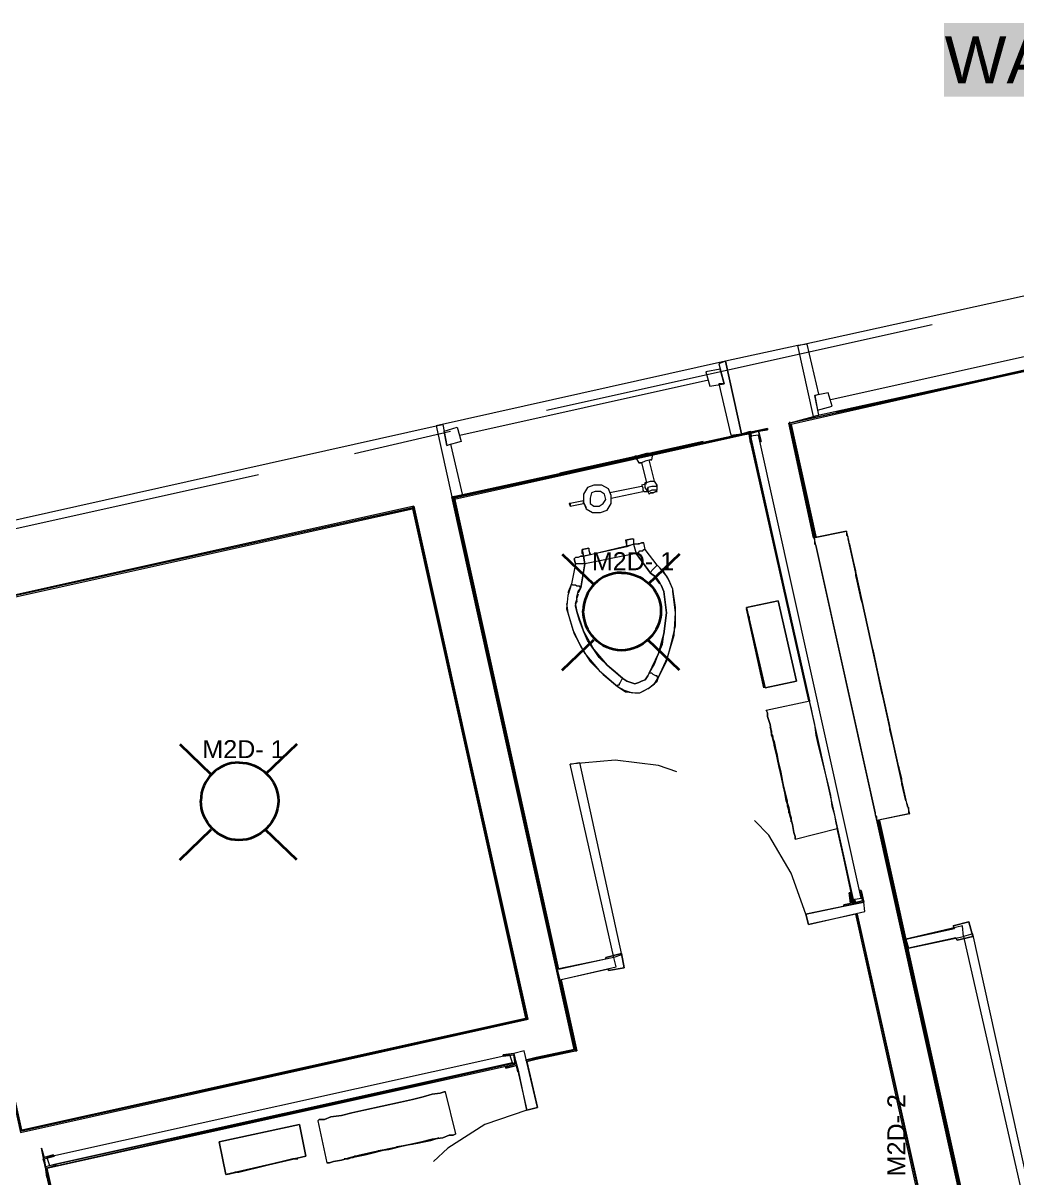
# Model space of a CAD drawing. Header units: millimetres. Extents: x 0.9 to 36.3, y 0.7 to 23.3.
# Drawn here: x 23.461 to 24.72, y 12.984 to 14.446 of the extents above; entities that cross this region are included whole.
import ezdxf

# ---------------------------------------------------------------- set-up
doc = ezdxf.new("R2010")
doc.units = ezdxf.units.MM
doc.layers.add('PDF_Geometry', color=7, linetype='Continuous', true_color=0x777777)
doc.layers.add('PDF_Solid Fills', color=7, linetype='Continuous', true_color=0xffffff)
doc.layers.add('PDF_Text', color=7, linetype='Continuous')
doc.styles.add('PDF Arial', font='arial.ttf')

msp = doc.modelspace()

# ---------------------------------------------------------------- linework, layer by layer
at = {"layer": 'PDF_Geometry', "lineweight": 9}
for points in [[(24.8073, 14.1178), (24.8273, 14.0278), (24.4623, 13.9478), (24.4423, 14.0378)], [(24.3807, 13.9261), (24.3923, 13.9294), (24.394, 13.9161), (24.3957, 13.9161), (24.3923, 13.9294), (24.404, 13.9311), (24.404, 13.9328), (24.3807, 13.9278), (24.3823, 13.9144), (24.384, 13.9144)], [(24.3807, 13.9261), (24.3823, 13.9144), (24.384, 13.9144), (24.3823, 13.9144)], [(24.2357, 13.8978), (24.239, 13.8978), (24.244, 13.8994), (24.2507, 13.9011), (24.2573, 13.9011), (24.259, 13.9028), (24.2573, 13.9011), (24.2507, 13.9011), (24.244, 13.8994), (24.239, 13.8978)], [(24.1907, 13.8344), (24.1957, 13.8378), (24.199, 13.8428), (24.1973, 13.8494), (24.1923, 13.8528), (24.1857, 13.8528), (24.1807, 13.8511), (24.179, 13.8444), (24.179, 13.8378), (24.184, 13.8344)], [(24.2523, 13.8528), (24.2523, 13.8561), (24.2523, 13.8578), (24.2523, 13.8561)], [(24.254, 13.8494), (24.2557, 13.8511), (24.259, 13.8511), (24.2623, 13.8528), (24.264, 13.8528), (24.2623, 13.8528), (24.259, 13.8511), (24.2557, 13.8511)], [(24.154, 13.8361), (24.1524, 13.8378), (24.154, 13.8361), (24.154, 13.8344), (24.154, 13.8361), (24.154, 13.8378), (24.154, 13.8361), (24.154, 13.8344)], [(24.1707, 13.8394), (24.1707, 13.8411), (24.1707, 13.8394), (24.1707, 13.8378)], [(24.2257, 13.7828), (24.2257, 13.7861), (24.2257, 13.7878), (24.2257, 13.7894), (24.2257, 13.7911), (24.224, 13.7911)], [(24.504, 13.8028), (24.4623, 13.7944)], [(24.169, 13.7794), (24.1773, 13.7811)], [(24.1707, 13.7711), (24.1707, 13.7728), (24.169, 13.7744), (24.169, 13.7761), (24.169, 13.7778), (24.169, 13.7794)], [(24.179, 13.7728), (24.1773, 13.7811), (24.1773, 13.7794), (24.1773, 13.7778), (24.179, 13.7744)], [(24.5073, 13.7878), (24.579, 13.4611), (24.574, 13.4828), (24.574, 13.4895), (24.5723, 13.4961), (24.5707, 13.5028), (24.569, 13.5078), (24.564, 13.5311), (24.5623, 13.5378), (24.5607, 13.5444), (24.559, 13.5511), (24.559, 13.5561), (24.529, 13.6911), (24.5273, 13.6978), (24.5257, 13.7044), (24.524, 13.7111), (24.5223, 13.7161), (24.5173, 13.7394), (24.5157, 13.7461), (24.5157, 13.7528), (24.514, 13.7594), (24.5123, 13.7644)], [(24.164, 13.7228), (24.1624, 13.7178)], [(24.4407, 13.6128), (24.4173, 13.7144), (24.3773, 13.7061), (24.4007, 13.6044), (24.4407, 13.6128), (24.4007, 13.6044), (24.3773, 13.7061), (24.4173, 13.7144)], [(24.3807, 13.6894), (24.3807, 13.6928), (24.3807, 13.6944), (24.3807, 13.6928)], [(24.3973, 13.6144), (24.3973, 13.6161), (24.3957, 13.6194), (24.3973, 13.6161)], [(24.4257, 13.4711), (24.4157, 13.5178), (24.4123, 13.5328), (24.409, 13.5461), (24.4073, 13.5578), (24.404, 13.5678), (24.404, 13.5728), (24.4023, 13.5761), (24.404, 13.5728), (24.404, 13.5678), (24.4073, 13.5578), (24.409, 13.5461), (24.4123, 13.5328), (24.4157, 13.5178), (24.4257, 13.4711), (24.429, 13.4561), (24.4323, 13.4428), (24.4357, 13.4311), (24.4373, 13.4211), (24.439, 13.4161), (24.439, 13.4128), (24.439, 13.4161), (24.4373, 13.4211), (24.4357, 13.4311), (24.4323, 13.4428), (24.429, 13.4561), (24.4257, 13.4711), (24.4273, 13.4611), (24.4307, 13.4528), (24.4323, 13.4445), (24.434, 13.4395), (24.434, 13.4345), (24.434, 13.4395), (24.4323, 13.4445), (24.4307, 13.4528), (24.4273, 13.4611), (24.4257, 13.4711), (24.4157, 13.5178), (24.414, 13.5278), (24.4123, 13.5361), (24.409, 13.5444), (24.409, 13.5494), (24.4073, 13.5544), (24.409, 13.5494), (24.409, 13.5444), (24.4123, 13.5361), (24.414, 13.5278), (24.4157, 13.5178)], [(24.419, 13.5011), (24.4157, 13.5178), (24.414, 13.5244), (24.4123, 13.5311), (24.4123, 13.5361), (24.4107, 13.5411), (24.4107, 13.5444), (24.409, 13.5444), (24.4107, 13.5428), (24.4107, 13.5394), (24.4123, 13.5344), (24.414, 13.5278), (24.4157, 13.5211)], [(24.4223, 13.4911), (24.4173, 13.5111), (24.4207, 13.4978), (24.424, 13.4778)], [(24.4223, 13.4878), (24.4257, 13.4711), (24.4273, 13.4645), (24.429, 13.4578), (24.4307, 13.4528), (24.4307, 13.4478), (24.4323, 13.4461), (24.4323, 13.4445), (24.4307, 13.4461), (24.4307, 13.4495), (24.429, 13.4545), (24.429, 13.4611), (24.4273, 13.4678)], [(24.7023, 12.7245), (24.544, 13.4361)], [(24.5157, 13.3328), (24.5107, 13.3311), (24.509, 13.3445), (24.5073, 13.3445), (24.509, 13.3311), (24.5007, 13.3295), (24.5007, 13.3278), (24.5007, 13.3295), (24.509, 13.3311), (24.5073, 13.3445), (24.509, 13.3445), (24.5107, 13.3311)], [(24.514, 13.3328), (24.5123, 13.3361)], [(24.639, 13.3028), (24.6407, 13.2995)], [(24.659, 13.3078), (24.664, 13.2895)], [(24.219, 13.2678), (24.2223, 13.2495)], [(24.1407, 13.2345), (24.2123, 13.2511), (24.209, 13.2628), (24.1374, 13.2478)], [(24.199, 13.2628), (24.199, 13.2611)], [(24.0974, 13.1861), (24.099, 13.1861), (24.099, 13.1845), (23.459, 13.0428), (23.459, 13.0445)], [(23.494, 12.9995), (24.0807, 13.1295), (24.0774, 13.1395), (23.4907, 13.0095)], [(24.0824, 13.1395), (24.084, 13.1278), (24.0724, 13.1245), (24.0724, 13.1228), (24.0857, 13.1261), (24.0874, 13.1178), (24.089, 13.1178), (24.0824, 13.1411), (24.069, 13.1395), (24.069, 13.1378)], [(24.084, 13.1295), (24.084, 13.1278), (24.0724, 13.1245), (24.0724, 13.1228), (24.0857, 13.1261), (24.0874, 13.1178), (24.089, 13.1178), (24.0874, 13.1178), (24.0857, 13.1261), (24.0724, 13.1228), (24.0724, 13.1245), (24.084, 13.1278)], [(23.939, 13.0795), (23.954, 13.0828), (23.9674, 13.0861), (23.979, 13.0895), (23.989, 13.0911), (23.994, 13.0928), (23.9957, 13.0928), (23.994, 13.0928), (23.989, 13.0911), (23.979, 13.0895), (23.9674, 13.0861), (23.954, 13.0828), (23.939, 13.0795), (23.8924, 13.0695), (23.8774, 13.0661), (23.864, 13.0628), (23.8507, 13.0611), (23.8424, 13.0578), (23.8357, 13.0578), (23.834, 13.0561), (23.8357, 13.0578), (23.8424, 13.0578), (23.8507, 13.0611), (23.864, 13.0628), (23.8774, 13.0661), (23.8924, 13.0695)], [(23.8107, 13.0511), (23.709, 13.0295), (23.7174, 12.9878), (23.819, 13.0111), (23.8107, 13.0511), (23.819, 13.0111), (23.7174, 12.9878), (23.709, 13.0295)], [(23.9507, 13.0261), (23.904, 13.0161), (23.889, 13.0128), (23.8757, 13.0095), (23.864, 13.0061), (23.854, 13.0045), (23.849, 13.0028), (23.8457, 13.0028), (23.849, 13.0028), (23.854, 13.0045), (23.864, 13.0061), (23.8757, 13.0095), (23.889, 13.0128), (23.904, 13.0161), (23.9507, 13.0261), (23.9657, 13.0295), (23.979, 13.0328), (23.9924, 13.0345), (24.0007, 13.0378), (24.0057, 13.0378), (24.009, 13.0395), (24.0057, 13.0378), (24.0007, 13.0378), (23.9924, 13.0345), (23.979, 13.0328), (23.9657, 13.0295), (23.9507, 13.0261), (23.9607, 13.0278), (23.969, 13.0295), (23.9774, 13.0311), (23.9824, 13.0328), (23.9874, 13.0345), (23.9824, 13.0328), (23.9774, 13.0311), (23.969, 13.0295), (23.9607, 13.0278), (23.9507, 13.0261), (23.904, 13.0161), (23.894, 13.0128), (23.8857, 13.0111), (23.8774, 13.0095), (23.8724, 13.0078), (23.8674, 13.0078), (23.8724, 13.0078), (23.8774, 13.0095), (23.8857, 13.0111), (23.894, 13.0128), (23.904, 13.0161)], [(23.489, 12.9978), (23.4874, 13.0078), (23.5007, 13.0111), (23.499, 13.0128), (23.4874, 13.0095), (23.484, 13.0211), (23.489, 12.9961), (23.5024, 12.9995), (23.5024, 13.0011)], [(23.9207, 13.0195), (23.904, 13.0161), (23.8974, 13.0145), (23.8907, 13.0128), (23.8857, 13.0111), (23.8807, 13.0111), (23.879, 13.0095), (23.8774, 13.0095), (23.879, 13.0095), (23.8824, 13.0111), (23.8874, 13.0128), (23.894, 13.0128), (23.9007, 13.0145)], [(23.9307, 13.0211), (23.9107, 13.0178), (23.924, 13.0195), (23.944, 13.0245)], [(23.4907, 12.9961), (23.5024, 12.9995), (23.5024, 13.0011), (23.5024, 12.9995)], [(23.809, 13.0078), (23.8074, 13.0078), (23.8024, 13.0078), (23.8074, 13.0078)], [(23.4907, 12.9845), (23.4924, 12.9845), (23.4907, 12.9961), (23.4924, 12.9845)], [(23.734, 12.9911), (23.7307, 12.9911), (23.729, 12.9911), (23.7307, 12.9911)]]:
    msp.add_lwpolyline(points, close=True, dxfattribs=at)
for points in [[(24.124, 13.9561), (24.6123, 14.0644)], [(24.0974, 13.1328), (24.159, 13.1461), (24.004, 13.8461), (24.3707, 13.9261), (24.3507, 14.0178), (23.984, 13.9361), (24.004, 13.8461)], [(24.5823, 13.4445), (24.5423, 13.4361), (24.5423, 13.4378), (24.5423, 13.4395), (24.5423, 13.4411), (24.5407, 13.4428), (24.5407, 13.4461), (24.4657, 13.7844), (24.464, 13.7861), (24.464, 13.7894), (24.464, 13.7911), (24.464, 13.7928), (24.4623, 13.7944), (24.4307, 13.9394), (24.7573, 14.0111), (24.4323, 13.9394), (24.464, 13.7944), (24.4323, 13.9411)], [(24.7573, 14.0111), (24.434, 13.9378), (24.4657, 13.7944)], [(24.769, 13.9594), (24.7573, 14.0128), (24.4907, 13.9528)], [(23.8807, 13.9011), (24.0024, 13.9294)], [(24.3823, 13.9294), (24.3823, 13.9278), (24.004, 13.8444)], [(24.0057, 13.8461), (24.1374, 13.2478), (24.0057, 13.8444), (24.369, 13.9244)], [(24.3923, 13.9294), (24.3807, 13.9261), (24.369, 13.9244), (24.3807, 13.9261), (24.3823, 13.9261), (24.3807, 13.9261), (24.0074, 13.8428)], [(24.4023, 13.5761), (24.4573, 13.5878), (24.384, 13.9144), (24.3823, 13.9144), (24.3807, 13.9261), (24.369, 13.9244), (24.3807, 13.9261), (24.3807, 13.9278), (24.369, 13.9244), (24.3807, 13.9278), (24.3907, 13.9294)], [(24.3807, 13.9278), (24.369, 13.9244), (24.3807, 13.9278)], [(24.3807, 13.9294), (24.3807, 13.9278), (24.3823, 13.9278), (24.3807, 13.9278), (24.404, 13.9328), (24.404, 13.9311), (24.3923, 13.9294), (24.3957, 13.9161), (24.394, 13.9161)], [(24.3823, 13.9228), (24.3823, 13.9261), (24.3823, 13.9228), (24.5123, 13.3361), (24.5223, 13.3378), (24.3923, 13.9244), (24.3823, 13.9228), (24.384, 13.9228), (24.3823, 13.9261)], [(24.3223, 13.9161), (24.1407, 13.8761)], [(24.3823, 13.9144), (24.4557, 13.5878)], [(24.2357, 13.8978), (24.2407, 13.8894), (24.244, 13.8894), (24.2507, 13.8644)], [(24.2573, 13.8928), (24.259, 13.9028)], [(24.2557, 13.8928), (24.2573, 13.8928), (24.2557, 13.8928), (24.249, 13.8911), (24.244, 13.8894), (24.2407, 13.8894)], [(24.264, 13.8544), (24.264, 13.8611), (24.2607, 13.8661), (24.254, 13.8928)], [(23.2707, 13.7661), (23.759, 13.8744)], [(24.264, 13.8528), (24.2623, 13.8544), (24.264, 13.8544), (24.2623, 13.8544), (24.2573, 13.8544), (24.254, 13.8528), (24.2523, 13.8528), (24.249, 13.8578), (24.249, 13.8644), (24.2507, 13.8644), (24.2557, 13.8661), (24.259, 13.8661), (24.2607, 13.8661)], [(24.174, 13.8311), (24.1823, 13.8261), (24.1923, 13.8261), (24.2007, 13.8294), (24.2057, 13.8378), (24.2057, 13.8478), (24.2023, 13.8561), (24.194, 13.8611), (24.184, 13.8611), (24.1757, 13.8578), (24.1707, 13.8494), (24.1707, 13.8394), (24.174, 13.8311), (24.1823, 13.8261), (24.1923, 13.8261), (24.2007, 13.8294), (24.2057, 13.8378), (24.2057, 13.8478), (24.2023, 13.8561), (24.194, 13.8611), (24.184, 13.8611), (24.1757, 13.8578), (24.1707, 13.8494), (24.1707, 13.8394), (24.174, 13.8328)], [(24.244, 13.8594), (24.204, 13.8511)], [(24.2057, 13.8444), (24.2457, 13.8528)], [(24.2507, 13.8628), (24.244, 13.8611), (24.2457, 13.8578), (24.2457, 13.8544), (24.2473, 13.8528), (24.2523, 13.8528), (24.254, 13.8494)], [(24.264, 13.8611), (24.2623, 13.8594), (24.2573, 13.8594), (24.2523, 13.8578)], [(24.2573, 13.8544), (24.254, 13.8528), (24.2523, 13.8528)], [(24.0074, 13.8444), (24.139, 13.2478), (24.199, 13.2611)], [(24.1707, 13.8411), (24.154, 13.8378), (24.1524, 13.8378)], [(24.154, 13.8344), (24.1707, 13.8378)], [(23.9557, 13.8344), (23.3124, 13.6911), (23.9557, 13.8328)], [(23.3157, 13.6911), (23.3157, 13.6894), (23.3307, 13.6194), (23.3141, 13.6911), (23.954, 13.8328), (24.099, 13.1845), (23.954, 13.8344), (23.9557, 13.8344), (24.0907, 13.2245)], [(23.3157, 13.6894), (23.954, 13.8311), (24.0974, 13.1861), (24.099, 13.1861), (24.099, 13.1845), (23.459, 13.0428), (23.4107, 13.2545), (23.459, 13.0428), (23.459, 13.0445), (23.4124, 13.2545), (23.4107, 13.2545), (23.4107, 13.2528), (23.4574, 13.0411), (24.1007, 13.1845)], [(24.154, 13.8344), (24.154, 13.8344)], [(24.2323, 13.7928), (24.224, 13.7911), (24.2323, 13.7928), (24.234, 13.7928), (24.234, 13.7911), (24.234, 13.7894), (24.234, 13.7878), (24.234, 13.7861), (24.2257, 13.7828), (24.179, 13.7728), (24.1707, 13.7711), (24.1723, 13.7611), (24.1673, 13.7311), (24.164, 13.7244), (24.1673, 13.7311), (24.1657, 13.7328), (24.1624, 13.7328), (24.1607, 13.7344), (24.159, 13.7344), (24.1574, 13.7344), (24.1557, 13.7361), (24.1507, 13.7244)], [(24.5073, 13.7894), (24.504, 13.8028), (24.504, 13.8011), (24.504, 13.7994), (24.504, 13.7978), (24.5057, 13.7961), (24.5057, 13.7928), (24.5807, 13.4545), (24.5823, 13.4528), (24.5823, 13.4495), (24.5823, 13.4478), (24.5823, 13.4461), (24.584, 13.4445), (24.5807, 13.4578)], [(24.1673, 13.7711), (24.1707, 13.7711), (24.234, 13.7861), (24.2373, 13.7744), (24.1723, 13.7611), (24.1707, 13.7711), (24.1673, 13.7711), (24.164, 13.7694), (24.1624, 13.7694), (24.1607, 13.7694), (24.159, 13.7678), (24.1607, 13.7611), (24.1557, 13.7361), (24.1507, 13.7211), (24.149, 13.7044), (24.1507, 13.6994), (24.159, 13.6728), (24.1723, 13.6478), (24.1907, 13.6261), (24.2123, 13.6078), (24.214, 13.6061), (24.224, 13.5994), (24.2373, 13.5978), (24.2423, 13.5978), (24.254, 13.6044), (24.264, 13.6128), (24.2657, 13.6178), (24.2773, 13.6428), (24.2857, 13.6711), (24.2873, 13.6994), (24.284, 13.7261), (24.284, 13.7294), (24.2773, 13.7444), (24.2673, 13.7561), (24.264, 13.7594), (24.249, 13.7794), (24.2473, 13.7878), (24.2457, 13.7878), (24.244, 13.7878), (24.2407, 13.7861), (24.2373, 13.7861), (24.234, 13.7861), (24.2457, 13.7878)], [(24.234, 13.7861), (24.2373, 13.7744), (24.2407, 13.7761), (24.2423, 13.7778), (24.2457, 13.7778), (24.2473, 13.7794), (24.249, 13.7794), (24.2473, 13.7878)], [(24.2523, 13.6028), (24.2607, 13.6094), (24.2657, 13.6178), (24.2757, 13.6378), (24.2823, 13.6611), (24.2873, 13.6828), (24.2873, 13.7061), (24.284, 13.7294), (24.279, 13.7411), (24.2723, 13.7511), (24.264, 13.7594), (24.249, 13.7794)], [(24.579, 13.4611), (24.5073, 13.7878)], [(24.2373, 13.7744), (24.2557, 13.7494), (24.2623, 13.7444), (24.2557, 13.7494), (24.2373, 13.7744), (24.1723, 13.7611), (24.1707, 13.7611), (24.1673, 13.7611), (24.164, 13.7611), (24.1624, 13.7611), (24.1607, 13.7611), (24.1557, 13.7361)], [(24.1607, 13.7611), (24.159, 13.7678)], [(24.1624, 13.7011), (24.1607, 13.7078), (24.1624, 13.7144), (24.1624, 13.7194), (24.164, 13.7261), (24.1673, 13.7311), (24.1723, 13.7611)], [(24.269, 13.7344), (24.2723, 13.7261), (24.2707, 13.7311), (24.2673, 13.7378), (24.264, 13.7428), (24.2607, 13.7461), (24.2557, 13.7494), (24.2573, 13.7528), (24.259, 13.7544), (24.2607, 13.7561), (24.2623, 13.7578), (24.264, 13.7594)], [(24.2557, 13.7494), (24.2623, 13.7444)], [(24.1607, 13.7111), (24.1624, 13.7161), (24.1607, 13.7111), (24.1607, 13.7094), (24.1624, 13.7011), (24.1707, 13.6761), (24.184, 13.6528), (24.2007, 13.6328), (24.2207, 13.6161), (24.2257, 13.6128), (24.2307, 13.6111), (24.2357, 13.6094), (24.2407, 13.6111), (24.244, 13.6128), (24.249, 13.6144), (24.2523, 13.6194), (24.254, 13.6228), (24.2657, 13.6478), (24.2723, 13.6728), (24.2757, 13.6994), (24.2723, 13.7261), (24.269, 13.7344), (24.2723, 13.7261), (24.2757, 13.6994), (24.2723, 13.6728), (24.2657, 13.6478), (24.254, 13.6228), (24.2607, 13.6344), (24.2657, 13.6478), (24.2707, 13.6594), (24.2723, 13.6728), (24.274, 13.6861), (24.2757, 13.6994), (24.274, 13.7128), (24.2723, 13.7261), (24.2757, 13.6994), (24.2723, 13.6728), (24.2657, 13.6478), (24.254, 13.6228)], [(24.2673, 13.7361), (24.2623, 13.7428), (24.2673, 13.7361), (24.264, 13.7428)], [(24.1624, 13.7211), (24.1624, 13.7194)], [(24.149, 13.7111), (24.1507, 13.6994), (24.1574, 13.6778), (24.1673, 13.6561), (24.179, 13.6378), (24.1957, 13.6211), (24.214, 13.6061), (24.2223, 13.6011), (24.2323, 13.5978)], [(24.2657, 13.6178), (24.264, 13.6178), (24.264, 13.6194), (24.2623, 13.6194), (24.259, 13.6211), (24.2573, 13.6228), (24.254, 13.6228), (24.2523, 13.6194), (24.249, 13.6144), (24.244, 13.6128), (24.2407, 13.6111), (24.2357, 13.6094), (24.2307, 13.6111), (24.2257, 13.6128), (24.2207, 13.6161), (24.2007, 13.6328), (24.184, 13.6528), (24.1707, 13.6761), (24.1624, 13.7011), (24.1607, 13.7094)], [(24.1624, 13.7144), (24.1624, 13.7128)], [(24.399, 13.6044), (24.3773, 13.7044), (24.399, 13.6044)], [(24.2207, 13.6161), (24.2107, 13.6244), (24.2007, 13.6328), (24.1907, 13.6428), (24.184, 13.6528), (24.1757, 13.6644), (24.1707, 13.6761), (24.1657, 13.6894), (24.1624, 13.7011), (24.1707, 13.6761), (24.184, 13.6528), (24.2007, 13.6328), (24.2207, 13.6161), (24.219, 13.6144), (24.2173, 13.6111), (24.2157, 13.6094), (24.2157, 13.6078), (24.214, 13.6078), (24.214, 13.6061)], [(24.3957, 13.6194), (24.3807, 13.6894), (24.3957, 13.6194)], [(24.549, 13.5961), (24.5373, 13.6528), (24.549, 13.5961)], [(24.2357, 13.5978), (24.2423, 13.5978), (24.249, 13.6011)], [(24.439, 13.4128), (24.4923, 13.4261), (24.4923, 13.4278), (24.4907, 13.4328), (24.489, 13.4428), (24.4857, 13.4545), (24.484, 13.4678), (24.4807, 13.4828), (24.469, 13.5294), (24.4657, 13.5444), (24.464, 13.5578), (24.4607, 13.5711), (24.459, 13.5794), (24.4573, 13.5861), (24.4573, 13.5878)], [(24.289, 13.4978), (24.2657, 13.5061), (24.2107, 13.5128), (24.154, 13.5078), (24.1657, 13.5095), (24.219, 13.2661), (24.209, 13.2628), (24.154, 13.5078)], [(24.584, 13.4445), (24.5423, 13.4361), (24.7007, 12.7245), (24.7823, 12.3578), (24.7823, 12.3562), (25.4173, 12.4962), (25.4173, 12.4995), (25.4173, 12.4978)], [(24.4523, 13.3178), (24.434, 13.3695), (24.4057, 13.4178), (24.3873, 13.4361)], [(24.5157, 13.3328), (24.514, 13.3361), (24.5123, 13.3361), (24.4923, 13.4261), (24.5123, 13.3311)], [(24.5457, 13.4361), (24.7057, 12.7145)], [(25.389, 12.4162), (24.749, 12.2745), (24.749, 12.2728), (24.7473, 12.2728), (24.5157, 13.3178), (24.4557, 13.3045), (24.5273, 13.3211), (24.5257, 13.3328), (24.4523, 13.3178), (24.4557, 13.3045), (24.4523, 13.3178), (24.5007, 13.3278), (24.5007, 13.3295), (24.509, 13.3311), (24.5073, 13.3445), (24.509, 13.3445), (24.5107, 13.3311), (24.524, 13.3345)], [(24.5207, 13.3461), (24.524, 13.3345), (24.5107, 13.3311), (24.509, 13.3445), (24.5073, 13.3445), (24.509, 13.3311), (24.5007, 13.3295), (24.5007, 13.3278), (24.5257, 13.3328), (24.5223, 13.3478), (24.5207, 13.3478), (24.5223, 13.3478), (24.5257, 13.3328)], [(25.3906, 12.4178), (24.7507, 12.2762), (24.5173, 13.3178), (24.749, 12.2745), (24.5173, 13.3178)], [(24.6423, 13.2878), (24.5823, 13.2745), (24.6523, 13.2895), (24.6507, 13.3028), (24.579, 13.2861), (24.5823, 13.2745), (24.579, 13.2861), (24.6407, 13.2995)], [(24.639, 13.3028), (24.659, 13.3078), (24.639, 13.3028)], [(24.6423, 13.2878), (24.644, 13.2845), (24.6423, 13.2878)], [(24.644, 13.2845), (24.664, 13.2895), (24.644, 13.2845)], [(24.804, 12.9945), (24.7873, 12.9861), (24.7257, 12.9661), (24.7357, 12.9678), (24.664, 13.2928), (24.6523, 13.2895), (24.7257, 12.9661)], [(24.199, 13.2628), (24.219, 13.2678), (24.199, 13.2628)], [(24.2023, 13.2478), (24.1424, 13.2345), (24.1624, 13.1445), (24.1607, 13.1445), (24.1607, 13.1461), (24.1607, 13.1445), (24.1624, 13.1445), (24.099, 13.1311), (24.1607, 13.1461), (24.099, 13.1311), (24.1124, 13.0728), (24.0957, 13.1445), (24.0824, 13.1411), (24.099, 13.0695), (24.1124, 13.0728), (24.099, 13.0695), (24.089, 13.1178), (24.0874, 13.1178), (24.0857, 13.1261), (24.0724, 13.1228), (24.0724, 13.1245), (24.084, 13.1278), (24.0824, 13.1395)], [(24.2023, 13.2461), (24.2223, 13.2495), (24.2023, 13.2461)], [(24.2023, 13.2478), (24.2023, 13.2461), (24.2023, 13.2478)], [(24.1407, 13.2345), (24.1607, 13.1461), (24.1407, 13.2345)], [(24.069, 13.1378), (24.069, 13.1395), (24.0824, 13.1411)], [(24.0807, 13.1295), (23.5024, 13.0011), (23.5024, 12.9995), (23.4907, 12.9961), (24.084, 13.1278)], [(24.084, 13.1295), (23.4907, 12.9961), (24.084, 13.1295)], [(23.5024, 13.0011), (24.084, 13.1295)], [(24.009, 13.0395), (23.9957, 13.0928)], [(24.099, 13.0695), (24.0457, 13.0511), (23.999, 13.0211), (23.9807, 13.0045)], [(23.834, 13.0561), (23.8457, 13.0028)], [(23.9774, 13.0311), (23.9757, 13.0311), (23.9724, 13.0311), (23.9674, 13.0295), (23.9607, 13.0278), (23.954, 13.0261), (23.934, 13.0228), (23.9507, 13.0261), (23.9574, 13.0278), (23.964, 13.0295), (23.969, 13.0295), (23.974, 13.0311), (23.9774, 13.0311), (23.9774, 13.0328)], [(23.489, 12.9961), (23.484, 13.0211), (23.4874, 13.0095), (23.499, 13.0128), (23.5007, 13.0111)], [(23.4857, 13.0078), (23.489, 12.9978), (23.4907, 12.9845), (23.489, 12.9978), (23.4924, 12.9845), (23.4907, 12.9845), (23.5624, 12.6678), (23.5657, 12.6578), (23.5774, 12.6595), (23.579, 12.6595), (24.1474, 12.7845), (24.1474, 12.7861), (24.1607, 12.7895), (24.1557, 12.8161)], [(23.4874, 13.0078), (23.489, 12.9978)], [(23.819, 13.0111), (23.719, 12.9878), (23.819, 13.0111)], [(23.8024, 13.0078), (23.734, 12.9911), (23.8024, 13.0078)], [(23.4907, 12.9961), (23.4907, 12.9961)], [(23.4907, 12.9845), (23.4924, 12.9845), (23.4907, 12.9961), (23.5657, 12.6578), (23.4907, 12.9961), (23.5674, 12.6578)], [(23.4907, 12.9961), (23.4907, 12.9961)]]:
    msp.add_lwpolyline(points, dxfattribs=at)
at = {"layer": 'PDF_Geometry', "lineweight": 18}
for points in [[(24.5173, 13.3178), (24.7507, 12.2762), (24.7973, 12.2862), (25.3906, 12.4178), (25.399, 12.3778), (25.4473, 12.3878), (25.434, 12.4495), (25.6623, 12.4995), (25.6523, 12.5478), (25.4223, 12.4978), (25.374, 12.4862), (24.7823, 12.3545), (24.4307, 13.9394), (24.4623, 13.9478), (24.4423, 14.0378), (24.3507, 14.0178), (24.3707, 13.9261), (24.3823, 13.9294), (24.3823, 13.9278)], [(22.9691, 13.7094), (23.984, 13.9361), (24.004, 13.8461), (24.159, 13.1461), (24.1107, 13.1361), (24.0974, 13.1328)], [(24.3823, 13.9261), (24.384, 13.9228)], [(24.004, 13.8461), (24.004, 13.8461)], [(23.4574, 13.0411), (24.1007, 13.1845), (23.9557, 13.8344), (23.3124, 13.6911)], [(24.514, 13.3361), (24.5157, 13.3328)], [(23.5024, 13.0011), (24.084, 13.1295)], [(23.489, 12.9978), (23.8957, 11.1645), (24.534, 11.3062)]]:
    msp.add_lwpolyline(points, dxfattribs=at)
at = {"layer": 'PDF_Geometry', "lineweight": 13}
for points in [[(24.4623, 13.9478), (24.469, 13.9494), (24.464, 13.9744), (24.469, 13.9761), (24.454, 14.0394), (24.4423, 14.0378)], [(24.484, 13.9694), (24.799, 14.0394)], [(24.3507, 14.0178), (24.3423, 14.0144), (24.349, 13.9894), (24.3423, 13.9894), (24.3573, 13.9244), (24.3707, 13.9261)], [(24.014, 13.9244), (24.329, 13.9944)], [(23.984, 13.9361), (23.9924, 13.9378), (23.9974, 13.9111), (24.0024, 13.9128), (24.0174, 13.8478), (24.004, 13.8461)]]:
    msp.add_lwpolyline(points, dxfattribs=at)
for points in [[(24.3257, 14.0044), (24.3307, 13.9861), (24.349, 13.9894), (24.344, 14.0078)], [(24.4857, 13.9611), (24.4807, 13.9778), (24.464, 13.9744), (24.4673, 13.9561)], [(24.0107, 13.9344), (24.0157, 13.9161), (23.9974, 13.9111), (23.994, 13.9294)]]:
    msp.add_lwpolyline(points, close=True, dxfattribs=at)
at = {"layer": 'PDF_Geometry', "lineweight": 35}
for points in [[(24.1439, 13.7734), (24.1839, 13.7351)], [(24.2922, 13.7734), (24.2522, 13.7351)], [(24.1439, 13.6267), (24.1839, 13.6651)], [(24.2922, 13.6267), (24.2522, 13.6651)], [(23.6592, 13.533), (23.6992, 13.4947)], [(23.8076, 13.533), (23.7676, 13.4947)], [(23.6592, 13.3863), (23.6992, 13.4247)], [(23.8076, 13.3863), (23.7676, 13.4247)]]:
    msp.add_lwpolyline(points, dxfattribs=at)
for centre in [(24.2189, 13.7017), (23.7343, 13.4613)]:
    msp.add_arc(centre, 0.0484, 90.0411, 179.9589, dxfattribs=at)
for points in [[(24.2189, 13.7501), (24.2455, 13.7501), (24.2689, 13.7284), (24.2689, 13.7017)], [(24.2189, 13.6517), (24.1922, 13.6517), (24.1705, 13.6751), (24.1705, 13.7017)], [(24.2689, 13.7017), (24.2689, 13.6751), (24.2455, 13.6517), (24.2189, 13.6517)], [(23.7342, 13.5097), (23.7609, 13.5097), (23.7842, 13.488), (23.7842, 13.4613)], [(23.7342, 13.4113), (23.7076, 13.4113), (23.6859, 13.4347), (23.6859, 13.4613)], [(23.7842, 13.4613), (23.7842, 13.4347), (23.7609, 13.4113), (23.7342, 13.4113)]]:
    msp.add_open_spline(points, degree=3, dxfattribs=at)
at = {"layer": 'PDF_Solid Fills', "lineweight": 35, "transparency": 33554559}
msp.add_solid([(24.6273, 14.3527), (25.2406, 14.3527), (24.6273, 14.4461), (25.2406, 14.4461)], dxfattribs=at)

# ---------------------------------------------------------------- texts
at = {"layer": 'PDF_Text', "attachment_point": 4, "style": 'PDF Arial'}
for s, insert, char_height in [('WATER METER', (24.6283, 14.3995), 0.059386), ('M2D- 1', (24.1813, 13.7646), 0.02276), ('M2D- 1', (23.6878, 13.5266), 0.02276)]:
    msp.add_mtext(s, dxfattribs=dict(at, insert=insert, char_height=char_height))
at = {"layer": 'PDF_Text', "insert": (24.5671, 12.9856), "char_height": 0.02276, "attachment_point": 4, "rotation": 90, "style": 'PDF Arial'}
msp.add_mtext('M2D- 2', dxfattribs=at)

doc.saveas('drawing.dxf')
